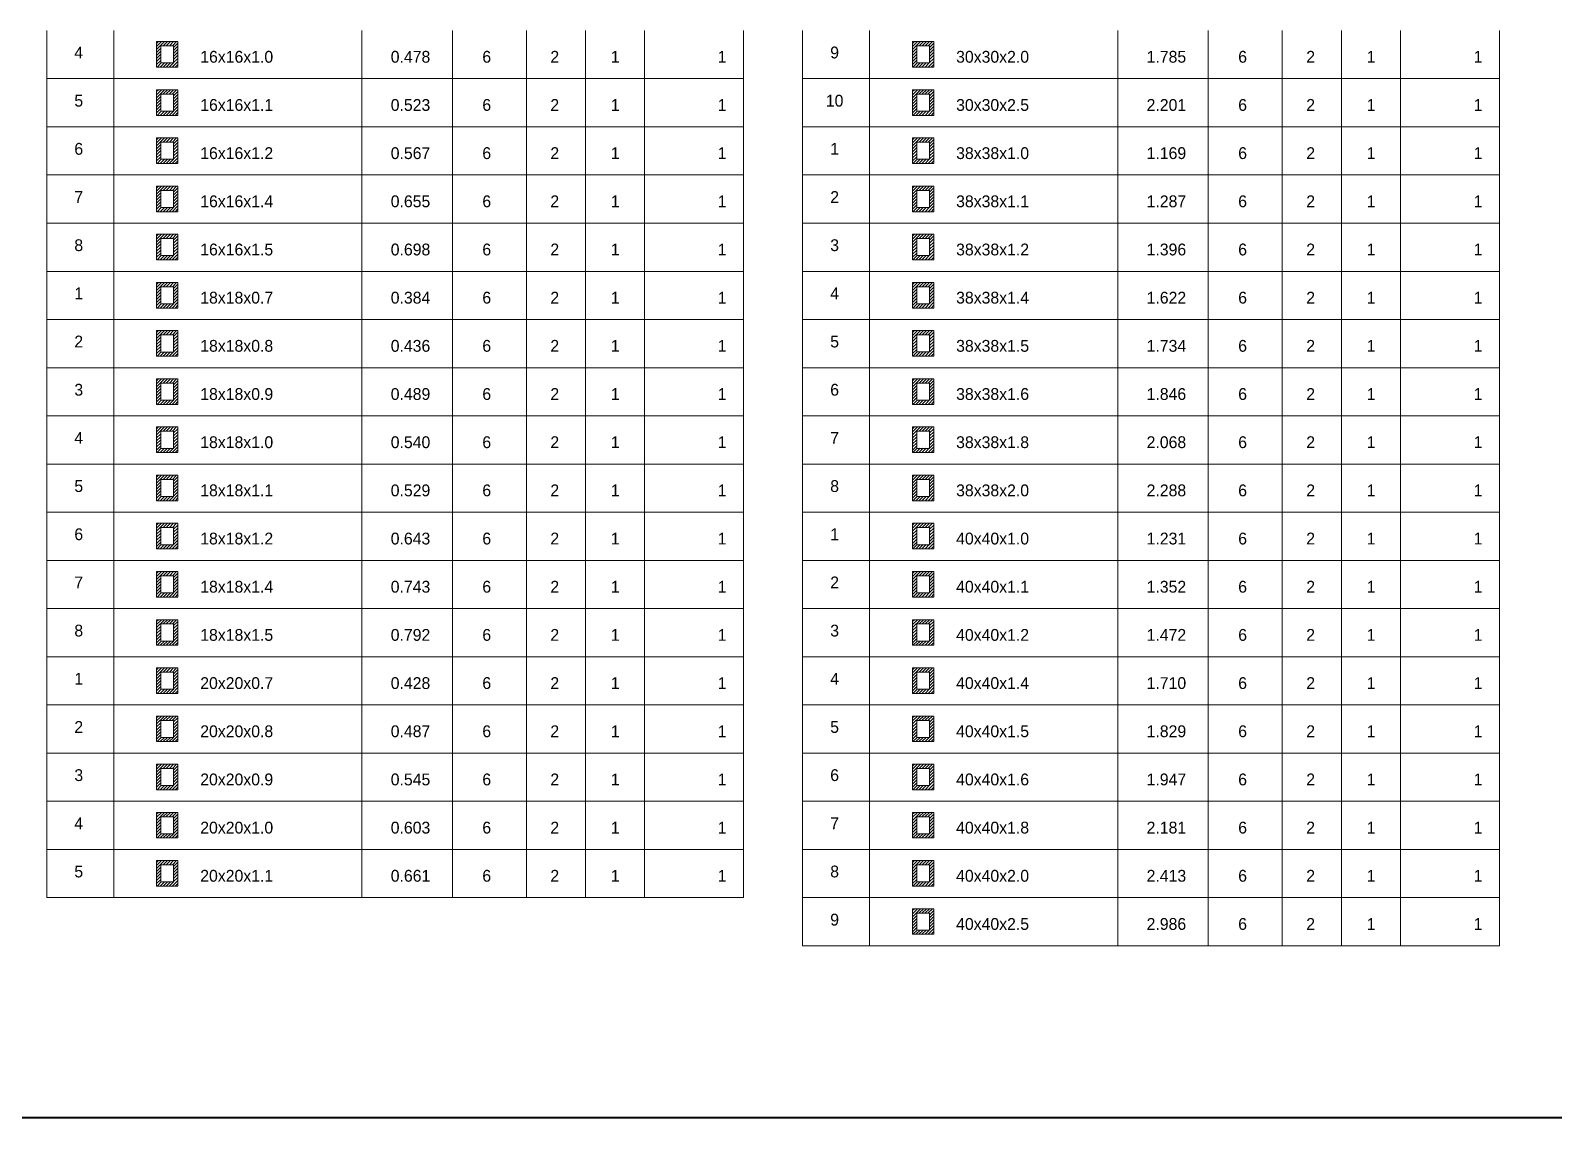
# Model space of a CAD drawing. Header units: millimetres. Extents: x 925681 to 1410834, y 71669 to 296428.
# Drawn here: x 1032289 to 1070943, y 175245 to 202847 of the extents above; entities that cross this region are included whole.
import ezdxf
from ezdxf.enums import TextEntityAlignment as Align

# ---------------------------------------------------------------- set-up
doc = ezdxf.new("R2010")
doc.units = ezdxf.units.MM
doc.header["$LTSCALE"] = 100
for name, color, linetype, lineweight in [('Ap0001_Statistic', 161, 'Continuous', 15), ('Ap0203_T', 243, 'Continuous', 35), ('Ap0310_PSS', 130, 'Continuous', 18), ('Ap0311_H', 8, 'Continuous', 15)]:
    doc.layers.add(name, color=color, linetype=linetype, lineweight=lineweight)
doc.styles.add('Ap_text ghi chu', font='1.shx', dxfattribs={"width": 0.8, "height": 250})

# ---------------------------------------------------------------- blocks, each defined once
blk = doc.blocks.new('khung thong ke')
at = {"layer": 'Ap0310_PSS'}
for p, q in [((0, -1222), (0, 0)), ((1700, -1222), (1700, 0)), ((8000, -1222), (8000, 0)), ((10296, -1222), (10296, 0)), ((12175, -1222), (12175, 0)), ((13675, -1222), (13675, 0)), ((15175, -1222), (15175, 0)), ((17684, 0), (17684, -1222))]:
    blk.add_line(p, q, dxfattribs=at)
at = {"layer": 'Ap0311_H'}
blk.add_line((0, -1222), (17684, -1222), dxfattribs=at)

msp = doc.modelspace()

# ---------------------------------------------------------------- hatches: boundary and pattern name
at = {"layer": 'Ap0001_Statistic'}
h = msp.add_hatch(dxfattribs=at)
h.set_pattern_fill('ANSI31', color=8, scale=433.070866, style=0)
h.set_pattern_definition([(45, (1028214.497, 174495.373), (-38.27842, 38.27842), [])])
h.paths.add_polyline_path([(1035489.8, 201916.8), (1036031.1, 201916.8), (1036031.1, 202566.4), (1035489.8, 202566.4)])
h.paths.add_polyline_path([(1035922.9, 202458.1), (1035922.9, 202025.1), (1035598, 202025.1), (1035598, 202458.1)], flags=16)
h = msp.add_hatch(dxfattribs=at)
h.set_pattern_fill('ANSI31', color=8, scale=433.070866, style=0)
h.set_pattern_definition([(45, (1047398.495, 174495.373), (-38.27842, 38.27842), [])])
h.paths.add_polyline_path([(1054673.8, 201916.8), (1055215.1, 201916.8), (1055215.1, 202566.4), (1054673.8, 202566.4)])
h.paths.add_polyline_path([(1055106.8, 202458.1), (1055106.8, 202025.1), (1054782, 202025.1), (1054782, 202458.1)], flags=16)
h = msp.add_hatch(dxfattribs=at)
h.set_pattern_fill('ANSI31', color=8, scale=433.070866, style=0)
h.set_pattern_definition([(45, (1028214.497, 173273.206), (-38.27842, 38.27842), [])])
h.paths.add_polyline_path([(1035489.8, 200694.6), (1036031.1, 200694.6), (1036031.1, 201344.2), (1035489.8, 201344.2)])
h.paths.add_polyline_path([(1035922.9, 201236), (1035922.9, 200802.9), (1035598, 200802.9), (1035598, 201236)], flags=16)
h = msp.add_hatch(dxfattribs=at)
h.set_pattern_fill('ANSI31', color=8, scale=433.070866, style=0)
h.set_pattern_definition([(45, (1047398.495, 173273.206), (-38.27842, 38.27842), [])])
h.paths.add_polyline_path([(1054673.8, 200694.6), (1055215.1, 200694.6), (1055215.1, 201344.2), (1054673.8, 201344.2)])
h.paths.add_polyline_path([(1055106.8, 201236), (1055106.8, 200802.9), (1054782, 200802.9), (1054782, 201236)], flags=16)
h = msp.add_hatch(dxfattribs=at)
h.set_pattern_fill('ANSI31', color=8, scale=433.070866, style=0)
h.set_pattern_definition([(45, (1028214.497, 172051.04), (-38.27842, 38.27842), [])])
h.paths.add_polyline_path([(1035489.8, 199472.5), (1036031.1, 199472.5), (1036031.1, 200122.1), (1035489.8, 200122.1)])
h.paths.add_polyline_path([(1035922.9, 200013.8), (1035922.9, 199580.7), (1035598, 199580.7), (1035598, 200013.8)], flags=16)
h = msp.add_hatch(dxfattribs=at)
h.set_pattern_fill('ANSI31', color=8, scale=433.070866, style=0)
h.set_pattern_definition([(45, (1047398.495, 172051.04), (-38.27842, 38.27842), [])])
h.paths.add_polyline_path([(1054673.8, 199472.5), (1055215.1, 199472.5), (1055215.1, 200122.1), (1054673.8, 200122.1)])
h.paths.add_polyline_path([(1055106.8, 200013.8), (1055106.8, 199580.7), (1054782, 199580.7), (1054782, 200013.8)], flags=16)
h = msp.add_hatch(dxfattribs=at)
h.set_pattern_fill('ANSI31', color=8, scale=433.070866, style=0)
h.set_pattern_definition([(45, (1028214.497, 170828.87), (-38.27842, 38.27842), [])])
h.paths.add_polyline_path([(1035489.8, 198250.3), (1036031.1, 198250.3), (1036031.1, 198899.9), (1035489.8, 198899.9)])
h.paths.add_polyline_path([(1035922.9, 198791.6), (1035922.9, 198358.6), (1035598, 198358.6), (1035598, 198791.6)], flags=16)
h = msp.add_hatch(dxfattribs=at)
h.set_pattern_fill('ANSI31', color=8, scale=433.070866, style=0)
h.set_pattern_definition([(45, (1047398.495, 170828.87), (-38.27842, 38.27842), [])])
h.paths.add_polyline_path([(1054673.8, 198250.3), (1055215.1, 198250.3), (1055215.1, 198899.9), (1054673.8, 198899.9)])
h.paths.add_polyline_path([(1055106.8, 198791.6), (1055106.8, 198358.6), (1054782, 198358.6), (1054782, 198791.6)], flags=16)
h = msp.add_hatch(dxfattribs=at)
h.set_pattern_fill('ANSI31', color=8, scale=433.070866, style=0)
h.set_pattern_definition([(45, (1028214.497, 169606.704), (-38.27842, 38.27842), [])])
h.paths.add_polyline_path([(1035489.8, 197028.1), (1036031.1, 197028.1), (1036031.1, 197677.7), (1035489.8, 197677.7)])
h.paths.add_polyline_path([(1035922.9, 197569.5), (1035922.9, 197136.4), (1035598, 197136.4), (1035598, 197569.5)], flags=16)
h = msp.add_hatch(dxfattribs=at)
h.set_pattern_fill('ANSI31', color=8, scale=433.070866, style=0)
h.set_pattern_definition([(45, (1047398.495, 169606.704), (-38.27842, 38.27842), [])])
h.paths.add_polyline_path([(1054673.8, 197028.1), (1055215.1, 197028.1), (1055215.1, 197677.7), (1054673.8, 197677.7)])
h.paths.add_polyline_path([(1055106.8, 197569.5), (1055106.8, 197136.4), (1054782, 197136.4), (1054782, 197569.5)], flags=16)
h = msp.add_hatch(dxfattribs=at)
h.set_pattern_fill('ANSI31', color=8, scale=433.070866, style=0)
h.set_pattern_definition([(45, (1028214.497, 168384.537), (-38.27842, 38.27842), [])])
h.paths.add_polyline_path([(1035489.8, 195806), (1036031.1, 195806), (1036031.1, 196455.6), (1035489.8, 196455.6)])
h.paths.add_polyline_path([(1035922.9, 196347.3), (1035922.9, 195914.2), (1035598, 195914.2), (1035598, 196347.3)], flags=16)
h = msp.add_hatch(dxfattribs=at)
h.set_pattern_fill('ANSI31', color=8, scale=433.070866, style=0)
h.set_pattern_definition([(45, (1047398.495, 168384.537), (-38.27842, 38.27842), [])])
h.paths.add_polyline_path([(1054673.8, 195806), (1055215.1, 195806), (1055215.1, 196455.6), (1054673.8, 196455.6)])
h.paths.add_polyline_path([(1055106.8, 196347.3), (1055106.8, 195914.2), (1054782, 195914.2), (1054782, 196347.3)], flags=16)
h = msp.add_hatch(dxfattribs=at)
h.set_pattern_fill('ANSI31', color=8, scale=433.070866, style=0)
h.set_pattern_definition([(45, (1028214.497, 167162.37), (-38.27842, 38.27842), [])])
h.paths.add_polyline_path([(1035489.8, 194583.8), (1036031.1, 194583.8), (1036031.1, 195233.4), (1035489.8, 195233.4)])
h.paths.add_polyline_path([(1035922.9, 195125.1), (1035922.9, 194692.1), (1035598, 194692.1), (1035598, 195125.1)], flags=16)
h = msp.add_hatch(dxfattribs=at)
h.set_pattern_fill('ANSI31', color=8, scale=433.070866, style=0)
h.set_pattern_definition([(45, (1047398.495, 167162.37), (-38.27842, 38.27842), [])])
h.paths.add_polyline_path([(1054673.8, 194583.8), (1055215.1, 194583.8), (1055215.1, 195233.4), (1054673.8, 195233.4)])
h.paths.add_polyline_path([(1055106.8, 195125.1), (1055106.8, 194692.1), (1054782, 194692.1), (1054782, 195125.1)], flags=16)
h = msp.add_hatch(dxfattribs=at)
h.set_pattern_fill('ANSI31', color=8, scale=433.070866, style=0)
h.set_pattern_definition([(45, (1028214.497, 165940.203), (-38.27842, 38.27842), [])])
h.paths.add_polyline_path([(1035489.8, 193361.6), (1036031.1, 193361.6), (1036031.1, 194011.2), (1035489.8, 194011.2)])
h.paths.add_polyline_path([(1035922.9, 193903), (1035922.9, 193469.9), (1035598, 193469.9), (1035598, 193903)], flags=16)
h = msp.add_hatch(dxfattribs=at)
h.set_pattern_fill('ANSI31', color=8, scale=433.070866, style=0)
h.set_pattern_definition([(45, (1047398.495, 165940.203), (-38.27842, 38.27842), [])])
h.paths.add_polyline_path([(1054673.8, 193361.6), (1055215.1, 193361.6), (1055215.1, 194011.2), (1054673.8, 194011.2)])
h.paths.add_polyline_path([(1055106.8, 193903), (1055106.8, 193469.9), (1054782, 193469.9), (1054782, 193903)], flags=16)
h = msp.add_hatch(dxfattribs=at)
h.set_pattern_fill('ANSI31', color=8, scale=433.070866, style=0)
h.set_pattern_definition([(45, (1028214.497, 164718.036), (-38.27842, 38.27842), [])])
h.paths.add_polyline_path([(1035489.8, 192139.5), (1036031.1, 192139.5), (1036031.1, 192789.1), (1035489.8, 192789.1)])
h.paths.add_polyline_path([(1035922.9, 192680.8), (1035922.9, 192247.7), (1035598, 192247.7), (1035598, 192680.8)], flags=16)
h = msp.add_hatch(dxfattribs=at)
h.set_pattern_fill('ANSI31', color=8, scale=433.070866, style=0)
h.set_pattern_definition([(45, (1047398.495, 164718.036), (-38.27842, 38.27842), [])])
h.paths.add_polyline_path([(1054673.8, 192139.5), (1055215.1, 192139.5), (1055215.1, 192789.1), (1054673.8, 192789.1)])
h.paths.add_polyline_path([(1055106.8, 192680.8), (1055106.8, 192247.7), (1054782, 192247.7), (1054782, 192680.8)], flags=16)
h = msp.add_hatch(dxfattribs=at)
h.set_pattern_fill('ANSI31', color=8, scale=433.070866, style=0)
h.set_pattern_definition([(45, (1028214.497, 163495.87), (-38.27842, 38.27842), [])])
h.paths.add_polyline_path([(1035489.8, 190917.3), (1036031.1, 190917.3), (1036031.1, 191566.9), (1035489.8, 191566.9)])
h.paths.add_polyline_path([(1035922.9, 191458.6), (1035922.9, 191025.6), (1035598, 191025.6), (1035598, 191458.6)], flags=16)
h = msp.add_hatch(dxfattribs=at)
h.set_pattern_fill('ANSI31', color=8, scale=433.070866, style=0)
h.set_pattern_definition([(45, (1047398.495, 163495.87), (-38.27842, 38.27842), [])])
h.paths.add_polyline_path([(1054673.8, 190917.3), (1055215.1, 190917.3), (1055215.1, 191566.9), (1054673.8, 191566.9)])
h.paths.add_polyline_path([(1055106.8, 191458.6), (1055106.8, 191025.6), (1054782, 191025.6), (1054782, 191458.6)], flags=16)
h = msp.add_hatch(dxfattribs=at)
h.set_pattern_fill('ANSI31', color=8, scale=433.070866, style=0)
h.set_pattern_definition([(45, (1028214.497, 162273.7), (-38.27842, 38.27842), [])])
h.paths.add_polyline_path([(1035489.8, 189695.1), (1036031.1, 189695.1), (1036031.1, 190344.7), (1035489.8, 190344.7)])
h.paths.add_polyline_path([(1035922.9, 190236.5), (1035922.9, 189803.4), (1035598, 189803.4), (1035598, 190236.5)], flags=16)
h = msp.add_hatch(dxfattribs=at)
h.set_pattern_fill('ANSI31', color=8, scale=433.070866, style=0)
h.set_pattern_definition([(45, (1047398.495, 162273.7), (-38.27842, 38.27842), [])])
h.paths.add_polyline_path([(1054673.8, 189695.1), (1055215.1, 189695.1), (1055215.1, 190344.7), (1054673.8, 190344.7)])
h.paths.add_polyline_path([(1055106.8, 190236.5), (1055106.8, 189803.4), (1054782, 189803.4), (1054782, 190236.5)], flags=16)
h = msp.add_hatch(dxfattribs=at)
h.set_pattern_fill('ANSI31', color=8, scale=433.070866, style=0)
h.set_pattern_definition([(45, (1028214.497, 161051.534), (-38.27842, 38.27842), [])])
h.paths.add_polyline_path([(1035489.8, 188473), (1036031.1, 188473), (1036031.1, 189122.6), (1035489.8, 189122.6)])
h.paths.add_polyline_path([(1035922.9, 189014.3), (1035922.9, 188581.2), (1035598, 188581.2), (1035598, 189014.3)], flags=16)
h = msp.add_hatch(dxfattribs=at)
h.set_pattern_fill('ANSI31', color=8, scale=433.070866, style=0)
h.set_pattern_definition([(45, (1047398.495, 161051.534), (-38.27842, 38.27842), [])])
h.paths.add_polyline_path([(1054673.8, 188473), (1055215.1, 188473), (1055215.1, 189122.6), (1054673.8, 189122.6)])
h.paths.add_polyline_path([(1055106.8, 189014.3), (1055106.8, 188581.2), (1054782, 188581.2), (1054782, 189014.3)], flags=16)
h = msp.add_hatch(dxfattribs=at)
h.set_pattern_fill('ANSI31', color=8, scale=433.070866, style=0)
h.set_pattern_definition([(45, (1028214.497, 159829.367), (-38.27842, 38.27842), [])])
h.paths.add_polyline_path([(1035489.8, 187250.8), (1036031.1, 187250.8), (1036031.1, 187900.4), (1035489.8, 187900.4)])
h.paths.add_polyline_path([(1035922.9, 187792.1), (1035922.9, 187359.1), (1035598, 187359.1), (1035598, 187792.1)], flags=16)
h = msp.add_hatch(dxfattribs=at)
h.set_pattern_fill('ANSI31', color=8, scale=433.070866, style=0)
h.set_pattern_definition([(45, (1047398.495, 159829.367), (-38.27842, 38.27842), [])])
h.paths.add_polyline_path([(1054673.8, 187250.8), (1055215.1, 187250.8), (1055215.1, 187900.4), (1054673.8, 187900.4)])
h.paths.add_polyline_path([(1055106.8, 187792.1), (1055106.8, 187359.1), (1054782, 187359.1), (1054782, 187792.1)], flags=16)
h = msp.add_hatch(dxfattribs=at)
h.set_pattern_fill('ANSI31', color=8, scale=433.070866, style=0)
h.set_pattern_definition([(45, (1028214.497, 158607.2), (-38.27842, 38.27842), [])])
h.paths.add_polyline_path([(1035489.8, 186028.6), (1036031.1, 186028.6), (1036031.1, 186678.2), (1035489.8, 186678.2)])
h.paths.add_polyline_path([(1035922.9, 186570), (1035922.9, 186136.9), (1035598, 186136.9), (1035598, 186570)], flags=16)
h = msp.add_hatch(dxfattribs=at)
h.set_pattern_fill('ANSI31', color=8, scale=433.070866, style=0)
h.set_pattern_definition([(45, (1047398.495, 158607.2), (-38.27842, 38.27842), [])])
h.paths.add_polyline_path([(1054673.8, 186028.6), (1055215.1, 186028.6), (1055215.1, 186678.2), (1054673.8, 186678.2)])
h.paths.add_polyline_path([(1055106.8, 186570), (1055106.8, 186136.9), (1054782, 186136.9), (1054782, 186570)], flags=16)
h = msp.add_hatch(dxfattribs=at)
h.set_pattern_fill('ANSI31', color=8, scale=433.070866, style=0)
h.set_pattern_definition([(45, (1028214.497, 157385.03), (-38.27842, 38.27842), [])])
h.paths.add_polyline_path([(1035489.8, 184806.5), (1036031.1, 184806.5), (1036031.1, 185456.1), (1035489.8, 185456.1)])
h.paths.add_polyline_path([(1035922.9, 185347.8), (1035922.9, 184914.7), (1035598, 184914.7), (1035598, 185347.8)], flags=16)
h = msp.add_hatch(dxfattribs=at)
h.set_pattern_fill('ANSI31', color=8, scale=433.070866, style=0)
h.set_pattern_definition([(45, (1047398.495, 157385.03), (-38.27842, 38.27842), [])])
h.paths.add_polyline_path([(1054673.8, 184806.5), (1055215.1, 184806.5), (1055215.1, 185456.1), (1054673.8, 185456.1)])
h.paths.add_polyline_path([(1055106.8, 185347.8), (1055106.8, 184914.7), (1054782, 184914.7), (1054782, 185347.8)], flags=16)
h = msp.add_hatch(dxfattribs=at)
h.set_pattern_fill('ANSI31', color=8, scale=433.070866, style=0)
h.set_pattern_definition([(45, (1028214.497, 156162.865), (-38.27842, 38.27842), [])])
h.paths.add_polyline_path([(1035489.8, 183584.3), (1036031.1, 183584.3), (1036031.1, 184233.9), (1035489.8, 184233.9)])
h.paths.add_polyline_path([(1035922.9, 184125.6), (1035922.9, 183692.6), (1035598, 183692.6), (1035598, 184125.6)], flags=16)
h = msp.add_hatch(dxfattribs=at)
h.set_pattern_fill('ANSI31', color=8, scale=433.070866, style=0)
h.set_pattern_definition([(45, (1047398.495, 156162.865), (-38.27842, 38.27842), [])])
h.paths.add_polyline_path([(1054673.8, 183584.3), (1055215.1, 183584.3), (1055215.1, 184233.9), (1054673.8, 184233.9)])
h.paths.add_polyline_path([(1055106.8, 184125.6), (1055106.8, 183692.6), (1054782, 183692.6), (1054782, 184125.6)], flags=16)
h = msp.add_hatch(dxfattribs=at)
h.set_pattern_fill('ANSI31', color=8, scale=433.070866, style=0)
h.set_pattern_definition([(45, (1028214.497, 154940.7), (-38.27842, 38.27842), [])])
h.paths.add_polyline_path([(1035489.8, 182362.1), (1036031.1, 182362.1), (1036031.1, 183011.7), (1035489.8, 183011.7)])
h.paths.add_polyline_path([(1035922.9, 182903.5), (1035922.9, 182470.4), (1035598, 182470.4), (1035598, 182903.5)], flags=16)
h = msp.add_hatch(dxfattribs=at)
h.set_pattern_fill('ANSI31', color=8, scale=433.070866, style=0)
h.set_pattern_definition([(45, (1047398.495, 154940.7), (-38.27842, 38.27842), [])])
h.paths.add_polyline_path([(1054673.8, 182362.1), (1055215.1, 182362.1), (1055215.1, 183011.7), (1054673.8, 183011.7)])
h.paths.add_polyline_path([(1055106.8, 182903.5), (1055106.8, 182470.4), (1054782, 182470.4), (1054782, 182903.5)], flags=16)
h = msp.add_hatch(dxfattribs=at)
h.set_pattern_fill('ANSI31', color=8, scale=433.070866, style=0)
h.set_pattern_definition([(45, (1028214.497, 153718.53), (-38.27842, 38.27842), [])])
h.paths.add_polyline_path([(1035489.8, 181140), (1036031.1, 181140), (1036031.1, 181789.6), (1035489.8, 181789.6)])
h.paths.add_polyline_path([(1035922.9, 181681.3), (1035922.9, 181248.2), (1035598, 181248.2), (1035598, 181681.3)], flags=16)
h = msp.add_hatch(dxfattribs=at)
h.set_pattern_fill('ANSI31', color=8, scale=433.070866, style=0)
h.set_pattern_definition([(45, (1047398.495, 153718.53), (-38.27842, 38.27842), [])])
h.paths.add_polyline_path([(1054673.8, 181140), (1055215.1, 181140), (1055215.1, 181789.6), (1054673.8, 181789.6)])
h.paths.add_polyline_path([(1055106.8, 181681.3), (1055106.8, 181248.2), (1054782, 181248.2), (1054782, 181681.3)], flags=16)
h = msp.add_hatch(dxfattribs=at)
h.set_pattern_fill('ANSI31', color=8, scale=433.070866, style=0)
h.set_pattern_definition([(45, (1047398.495, 152496.364), (-38.27842, 38.27842), [])])
h.paths.add_polyline_path([(1054673.8, 179917.8), (1055215.1, 179917.8), (1055215.1, 180567.4), (1054673.8, 180567.4)])
h.paths.add_polyline_path([(1055106.8, 180459.1), (1055106.8, 180026.1), (1054782, 180026.1), (1054782, 180459.1)], flags=16)

# ---------------------------------------------------------------- linework, layer by layer
for p, q in [((1032701.3, 196736.5), (1050385.3, 196736.5)), ((1032701.3, 186959.2), (1050385.3, 186959.2))]:
    msp.add_line(p, q, dxfattribs=at)
at = {"layer": 'Ap0001_Statistic', "color": 3}
for points in [[(1035489.8, 201916.8), (1036031.1, 201916.8), (1036031.1, 202566.4), (1035489.8, 202566.4)], [(1054673.8, 201916.8), (1055215.1, 201916.8), (1055215.1, 202566.4), (1054673.8, 202566.4)], [(1035922.9, 202456.9), (1035922.9, 202023.8), (1035598, 202023.8), (1035598, 202456.9)], [(1055106.8, 202456.9), (1055106.8, 202023.8), (1054782, 202023.8), (1054782, 202456.9)], [(1035489.8, 200694.6), (1036031.1, 200694.6), (1036031.1, 201344.2), (1035489.8, 201344.2)], [(1035922.9, 201234.7), (1035922.9, 200801.7), (1035598, 200801.7), (1035598, 201234.7)], [(1054673.8, 200694.6), (1055215.1, 200694.6), (1055215.1, 201344.2), (1054673.8, 201344.2)], [(1055106.8, 201234.7), (1055106.8, 200801.7), (1054782, 200801.7), (1054782, 201234.7)], [(1035489.8, 199472.5), (1036031.1, 199472.5), (1036031.1, 200122.1), (1035489.8, 200122.1)], [(1035922.9, 200012.6), (1035922.9, 199579.5), (1035598, 199579.5), (1035598, 200012.6)], [(1054673.8, 199472.5), (1055215.1, 199472.5), (1055215.1, 200122.1), (1054673.8, 200122.1)], [(1055106.8, 200012.6), (1055106.8, 199579.5), (1054782, 199579.5), (1054782, 200012.6)], [(1035489.8, 198250.3), (1036031.1, 198250.3), (1036031.1, 198899.9), (1035489.8, 198899.9)], [(1035922.9, 198790.4), (1035922.9, 198357.3), (1035598, 198357.3), (1035598, 198790.4)], [(1054673.8, 198250.3), (1055215.1, 198250.3), (1055215.1, 198899.9), (1054673.8, 198899.9)], [(1055106.8, 198790.4), (1055106.8, 198357.3), (1054782, 198357.3), (1054782, 198790.4)], [(1035489.8, 197028.1), (1036031.1, 197028.1), (1036031.1, 197677.7), (1035489.8, 197677.7)], [(1035922.9, 197568.2), (1035922.9, 197135.1), (1035598, 197135.1), (1035598, 197568.2)], [(1054673.8, 197028.1), (1055215.1, 197028.1), (1055215.1, 197677.7), (1054673.8, 197677.7)], [(1055106.8, 197568.2), (1055106.8, 197135.1), (1054782, 197135.1), (1054782, 197568.2)], [(1035489.8, 195806), (1036031.1, 195806), (1036031.1, 196455.6), (1035489.8, 196455.6)], [(1054673.8, 195806), (1055215.1, 195806), (1055215.1, 196455.6), (1054673.8, 196455.6)], [(1035922.9, 196345.3), (1035922.9, 195912.2), (1035598, 195912.2), (1035598, 196345.3)], [(1055106.8, 196346.1), (1055106.8, 195913), (1054782, 195913), (1054782, 196346.1)], [(1035489.8, 194583.8), (1036031.1, 194583.8), (1036031.1, 195233.4), (1035489.8, 195233.4)], [(1054673.8, 194583.8), (1055215.1, 194583.8), (1055215.1, 195233.4), (1054673.8, 195233.4)], [(1035922.9, 195123.1), (1035922.9, 194690.1), (1035598, 194690.1), (1035598, 195123.1)], [(1055106.8, 195123.9), (1055106.8, 194690.8), (1054782, 194690.8), (1054782, 195123.9)], [(1035489.8, 193361.6), (1036031.1, 193361.6), (1036031.1, 194011.2), (1035489.8, 194011.2)], [(1035922.9, 193901.7), (1035922.9, 193468.6), (1035598, 193468.6), (1035598, 193901.7)], [(1054673.8, 193361.6), (1055215.1, 193361.6), (1055215.1, 194011.2), (1054673.8, 194011.2)], [(1055106.8, 193901.7), (1055106.8, 193468.6), (1054782, 193468.6), (1054782, 193901.7)], [(1035489.8, 192139.5), (1036031.1, 192139.5), (1036031.1, 192789.1), (1035489.8, 192789.1)], [(1035922.9, 192679.6), (1035922.9, 192246.5), (1035598, 192246.5), (1035598, 192679.6)], [(1054673.8, 192139.5), (1055215.1, 192139.5), (1055215.1, 192789.1), (1054673.8, 192789.1)], [(1055106.8, 192679.6), (1055106.8, 192246.5), (1054782, 192246.5), (1054782, 192679.6)], [(1035489.8, 190917.3), (1036031.1, 190917.3), (1036031.1, 191566.9), (1035489.8, 191566.9)], [(1035922.9, 191457.4), (1035922.9, 191024.3), (1035598, 191024.3), (1035598, 191457.4)], [(1054673.8, 190917.3), (1055215.1, 190917.3), (1055215.1, 191566.9), (1054673.8, 191566.9)], [(1055106.8, 191457.4), (1055106.8, 191024.3), (1054782, 191024.3), (1054782, 191457.4)], [(1035489.8, 189695.1), (1036031.1, 189695.1), (1036031.1, 190344.7), (1035489.8, 190344.7)], [(1035922.9, 190235.2), (1035922.9, 189802.1), (1035598, 189802.1), (1035598, 190235.2)], [(1054673.8, 189695.1), (1055215.1, 189695.1), (1055215.1, 190344.7), (1054673.8, 190344.7)], [(1055106.8, 190235.2), (1055106.8, 189802.1), (1054782, 189802.1), (1054782, 190235.2)], [(1035489.8, 188473), (1036031.1, 188473), (1036031.1, 189122.6), (1035489.8, 189122.6)], [(1054673.8, 188473), (1055215.1, 188473), (1055215.1, 189122.6), (1054673.8, 189122.6)], [(1035922.9, 189013), (1035922.9, 188580), (1035598, 188580), (1035598, 189013)], [(1055106.8, 189013), (1055106.8, 188580), (1054782, 188580), (1054782, 189013)], [(1035489.8, 187250.8), (1036031.1, 187250.8), (1036031.1, 187900.4), (1035489.8, 187900.4)], [(1054673.8, 187250.8), (1055215.1, 187250.8), (1055215.1, 187900.4), (1054673.8, 187900.4)], [(1035922.9, 187790.9), (1035922.9, 187357.8), (1035598, 187357.8), (1035598, 187790.9)], [(1055106.8, 187790.9), (1055106.8, 187357.8), (1054782, 187357.8), (1054782, 187790.9)], [(1035489.8, 186028.6), (1036031.1, 186028.6), (1036031.1, 186678.2), (1035489.8, 186678.2)], [(1035922.9, 186568), (1035922.9, 186134.9), (1035598, 186134.9), (1035598, 186568)], [(1054673.8, 186028.6), (1055215.1, 186028.6), (1055215.1, 186678.2), (1054673.8, 186678.2)], [(1055106.8, 186568.7), (1055106.8, 186135.6), (1054782, 186135.6), (1054782, 186568.7)], [(1035489.8, 184806.5), (1036031.1, 184806.5), (1036031.1, 185456.1), (1035489.8, 185456.1)], [(1035922.9, 185345.8), (1035922.9, 184912.7), (1035598, 184912.7), (1035598, 185345.8)], [(1054673.8, 184806.5), (1055215.1, 184806.5), (1055215.1, 185456.1), (1054673.8, 185456.1)], [(1055106.8, 185346.5), (1055106.8, 184913.5), (1054782, 184913.5), (1054782, 185346.5)], [(1035489.8, 183584.3), (1036031.1, 183584.3), (1036031.1, 184233.9), (1035489.8, 184233.9)], [(1035922.9, 184124.4), (1035922.9, 183691.3), (1035598, 183691.3), (1035598, 184124.4)], [(1054673.8, 183584.3), (1055215.1, 183584.3), (1055215.1, 184233.9), (1054673.8, 184233.9)], [(1055106.8, 184124.4), (1055106.8, 183691.3), (1054782, 183691.3), (1054782, 184124.4)], [(1035489.8, 182362.1), (1036031.1, 182362.1), (1036031.1, 183011.7), (1035489.8, 183011.7)], [(1035922.9, 182902.2), (1035922.9, 182469.1), (1035598, 182469.1), (1035598, 182902.2)], [(1054673.8, 182362.1), (1055215.1, 182362.1), (1055215.1, 183011.7), (1054673.8, 183011.7)], [(1055106.8, 182902.2), (1055106.8, 182469.1), (1054782, 182469.1), (1054782, 182902.2)], [(1035489.8, 181140), (1036031.1, 181140), (1036031.1, 181789.6), (1035489.8, 181789.6)], [(1035922.9, 181680), (1035922.9, 181247), (1035598, 181247), (1035598, 181680)], [(1054673.8, 181140), (1055215.1, 181140), (1055215.1, 181789.6), (1054673.8, 181789.6)], [(1055106.8, 181680), (1055106.8, 181247), (1054782, 181247), (1054782, 181680)], [(1054673.8, 179917.8), (1055215.1, 179917.8), (1055215.1, 180567.4), (1054673.8, 180567.4)], [(1055106.8, 180457.9), (1055106.8, 180024.8), (1054782, 180024.8), (1054782, 180457.9)]]:
    msp.add_lwpolyline(points, close=True, dxfattribs=at)
at = {"layer": 'Defpoints', "const_width": 50}
msp.add_lwpolyline([(925706.5, 228472.4), (1287972.4, 228472.4), (1287972.4, 175270.1), (925706.5, 175270.1)], close=True, dxfattribs=at)

# ---------------------------------------------------------------- block references
at = {"layer": 'Ap0001_Statistic'}
for p in [(1032701.3, 202847.4), (1051885.3, 202847.4), (1032701.3, 201625.2), (1051885.3, 201625.2), (1032701.3, 200403), (1051885.3, 200403), (1032701.3, 199180.9), (1051885.3, 199180.9), (1032701.3, 197958.7), (1051885.3, 197958.7), (1032701.3, 196736.5), (1051885.3, 196736.5), (1032701.3, 195514.3), (1051885.3, 195514.3), (1032701.3, 194292.2), (1051885.3, 194292.2), (1032701.3, 193070), (1051885.3, 193070), (1032701.3, 191847.8), (1051885.3, 191847.8), (1032701.3, 190625.7), (1051885.3, 190625.7), (1032701.3, 189403.5), (1051885.3, 189403.5), (1032701.3, 188181.3), (1051885.3, 188181.3), (1032701.3, 186959.2), (1051885.3, 186959.2), (1032701.3, 185737), (1051885.3, 185737), (1032701.3, 184514.8), (1051885.3, 184514.8), (1032701.3, 183292.7), (1051885.3, 183292.7), (1032701.3, 182070.5), (1051885.3, 182070.5), (1051885.3, 180848.3)]:
    msp.add_blockref('khung thong ke', p, dxfattribs=at)

# ---------------------------------------------------------------- texts
at = {"layer": 'Ap0203_T', "style": 'Ap_text ghi chu'}
for s, p in [('4', (1033513.7, 202138.9)), ('6', (1043868.4, 202029.7)), ('2', (1045595, 202029.7)), ('1', (1047129.7, 202029.7)), ('9', (1052697.7, 202138.9)), ('6', (1063052.4, 202029.7)), ('2', (1064779, 202029.7)), ('1', (1066313.7, 202029.7)), ('5', (1033513.7, 200916.7)), ('6', (1043868.4, 200807.5)), ('2', (1045595, 200807.5)), ('1', (1047129.7, 200807.5)), ('10', (1052697.7, 200916.7)), ('6', (1063052.4, 200807.5)), ('2', (1064779, 200807.5)), ('1', (1066313.7, 200807.5)), ('6', (1033513.7, 199694.6)), ('6', (1043868.4, 199585.4)), ('2', (1045595, 199585.4)), ('1', (1047129.7, 199585.4)), ('1', (1052697.7, 199694.6)), ('6', (1063052.4, 199585.4)), ('2', (1064779, 199585.4)), ('1', (1066313.7, 199585.4)), ('7', (1033513.7, 198472.4)), ('2', (1052697.7, 198472.4)), ('6', (1043868.4, 198363.2)), ('2', (1045595, 198363.2)), ('1', (1047129.7, 198363.2)), ('6', (1063052.4, 198363.2)), ('2', (1064779, 198363.2)), ('1', (1066313.7, 198363.2)), ('8', (1033513.7, 197250.2)), ('3', (1052697.7, 197250.2)), ('6', (1043868.4, 197141)), ('2', (1045595, 197141)), ('1', (1047129.7, 197141)), ('6', (1063052.4, 197141)), ('2', (1064779, 197141)), ('1', (1066313.7, 197141)), ('1', (1033513.7, 196028.1)), ('6', (1043868.4, 195918.9)), ('2', (1045595, 195918.9)), ('1', (1047129.7, 195918.9)), ('4', (1052697.7, 196028.1)), ('6', (1063052.4, 195918.9)), ('2', (1064779, 195918.9)), ('1', (1066313.7, 195918.9)), ('2', (1033513.7, 194805.9)), ('6', (1043868.4, 194696.7)), ('2', (1045595, 194696.7)), ('1', (1047129.7, 194696.7)), ('5', (1052697.7, 194805.9)), ('6', (1063052.4, 194696.7)), ('2', (1064779, 194696.7)), ('1', (1066313.7, 194696.7)), ('3', (1033513.7, 193583.7)), ('6', (1043868.4, 193474.5)), ('2', (1045595, 193474.5)), ('1', (1047129.7, 193474.5)), ('6', (1052697.7, 193583.7)), ('6', (1063052.4, 193474.5)), ('2', (1064779, 193474.5)), ('1', (1066313.7, 193474.5)), ('4', (1033513.7, 192361.6)), ('6', (1043868.4, 192252.4)), ('2', (1045595, 192252.4)), ('1', (1047129.7, 192252.4)), ('7', (1052697.7, 192361.6)), ('6', (1063052.4, 192252.4)), ('2', (1064779, 192252.4)), ('1', (1066313.7, 192252.4)), ('5', (1033513.7, 191139.4)), ('8', (1052697.7, 191139.4)), ('6', (1043868.4, 191030.2)), ('2', (1045595, 191030.2)), ('1', (1047129.7, 191030.2)), ('6', (1063052.4, 191030.2)), ('2', (1064779, 191030.2)), ('1', (1066313.7, 191030.2)), ('6', (1033513.7, 189917.2)), ('1', (1052697.7, 189917.2)), ('6', (1043868.4, 189808)), ('2', (1045595, 189808)), ('1', (1047129.7, 189808)), ('6', (1063052.4, 189808)), ('2', (1064779, 189808)), ('1', (1066313.7, 189808)), ('7', (1033513.7, 188695.1)), ('6', (1043868.4, 188585.9)), ('2', (1045595, 188585.9)), ('1', (1047129.7, 188585.9)), ('2', (1052697.7, 188695.1)), ('6', (1063052.4, 188585.9)), ('2', (1064779, 188585.9)), ('1', (1066313.7, 188585.9)), ('8', (1033513.7, 187472.9)), ('6', (1043868.4, 187363.7)), ('2', (1045595, 187363.7)), ('1', (1047129.7, 187363.7)), ('3', (1052697.7, 187472.9)), ('6', (1063052.4, 187363.7)), ('2', (1064779, 187363.7)), ('1', (1066313.7, 187363.7)), ('1', (1033513.7, 186250.7)), ('6', (1043868.4, 186141.5)), ('2', (1045595, 186141.5)), ('1', (1047129.7, 186141.5)), ('4', (1052697.7, 186250.7)), ('6', (1063052.4, 186141.5)), ('2', (1064779, 186141.5)), ('1', (1066313.7, 186141.5)), ('2', (1033513.7, 185028.6)), ('6', (1043868.4, 184919.4)), ('2', (1045595, 184919.4)), ('1', (1047129.7, 184919.4)), ('5', (1052697.7, 185028.6)), ('6', (1063052.4, 184919.4)), ('2', (1064779, 184919.4)), ('1', (1066313.7, 184919.4)), ('3', (1033513.7, 183806.4)), ('6', (1043868.4, 183697.2)), ('2', (1045595, 183697.2)), ('6', (1052697.7, 183806.4)), ('6', (1063052.4, 183697.2)), ('2', (1064779, 183697.2)), ('1', (1047129.7, 183697.2)), ('1', (1066313.7, 183697.2)), ('4', (1033513.7, 182584.2)), ('7', (1052697.7, 182584.2)), ('6', (1043868.4, 182475)), ('2', (1045595, 182475)), ('1', (1047129.7, 182475)), ('6', (1063052.4, 182475)), ('2', (1064779, 182475)), ('1', (1066313.7, 182475)), ('5', (1033513.7, 181362.1)), ('6', (1043868.4, 181252.9)), ('2', (1045595, 181252.9)), ('1', (1047129.7, 181252.9)), ('8', (1052697.7, 181362.1)), ('6', (1063052.4, 181252.9)), ('2', (1064779, 181252.9)), ('1', (1066313.7, 181252.9)), ('9', (1052697.7, 180139.9)), ('6', (1063052.4, 180030.7)), ('2', (1064779, 180030.7)), ('1', (1066313.7, 180030.7))]:
    msp.add_text(s, height=300, dxfattribs=at).set_placement(p, align=Align.CENTER)
at = {"layer": 'Ap0203_T', "color": 2, "style": 'Ap_text ghi chu'}
for s, p in [('16x16x1.0', (1036597.3, 202029.7)), ('30x30x2.0', (1055781.3, 202029.7)), ('16x16x1.1', (1036597.3, 200807.5)), ('30x30x2.5', (1055781.3, 200807.5)), ('16x16x1.2', (1036597.3, 199585.4)), ('38x38x1.0', (1055781.3, 199585.4)), ('16x16x1.4', (1036597.3, 198363.2)), ('38x38x1.1', (1055781.3, 198363.2)), ('16x16x1.5', (1036597.3, 197141)), ('38x38x1.2', (1055781.3, 197141)), ('18x18x0.7', (1036597.3, 195918.9)), ('38x38x1.4', (1055781.3, 195918.9)), ('18x18x0.8', (1036597.3, 194696.7)), ('38x38x1.5', (1055781.3, 194696.7)), ('18x18x0.9', (1036597.3, 193474.5)), ('38x38x1.6', (1055781.3, 193474.5)), ('18x18x1.0', (1036597.3, 192252.4)), ('38x38x1.8', (1055781.3, 192252.4)), ('18x18x1.1', (1036597.3, 191030.2)), ('38x38x2.0', (1055781.3, 191030.2)), ('18x18x1.2', (1036597.3, 189808)), ('40x40x1.0', (1055781.3, 189808)), ('18x18x1.4', (1036597.3, 188585.9)), ('40x40x1.1', (1055781.3, 188585.9)), ('18x18x1.5', (1036597.3, 187363.7)), ('40x40x1.2', (1055781.3, 187363.7)), ('20x20x0.7', (1036597.3, 186141.5)), ('40x40x1.4', (1055781.3, 186141.5)), ('20x20x0.8', (1036597.3, 184919.4)), ('40x40x1.5', (1055781.3, 184919.4)), ('20x20x0.9', (1036597.3, 183697.2)), ('40x40x1.6', (1055781.3, 183697.2)), ('20x20x1.0', (1036597.3, 182475)), ('40x40x1.8', (1055781.3, 182475)), ('20x20x1.1', (1036597.3, 181252.9)), ('40x40x2.0', (1055781.3, 181252.9)), ('40x40x2.5', (1055781.3, 180030.7))]:
    msp.add_text(s, height=300, dxfattribs=at).set_placement(p)
for s, p in [('0.478', (1041934, 202029.7)), ('1.785', (1061118, 202029.7)), ('0.523', (1041934, 200807.5)), ('2.201', (1061118, 200807.5)), ('0.567', (1041934, 199585.4)), ('1.169', (1061118, 199585.4)), ('0.655', (1041934, 198363.2)), ('1.287', (1061118, 198363.2)), ('0.698', (1041934, 197141)), ('1.396', (1061118, 197141)), ('0.384', (1041934, 195918.9)), ('1.622', (1061118, 195918.9)), ('0.436', (1041934, 194696.7)), ('1.734', (1061118, 194696.7)), ('0.489', (1041934, 193474.5)), ('1.846', (1061118, 193474.5)), ('0.540', (1041934, 192252.4)), ('2.068', (1061118, 192252.4)), ('0.529', (1041934, 191030.2)), ('2.288', (1061118, 191030.2)), ('0.643', (1041934, 189808)), ('1.231', (1061118, 189808)), ('0.743', (1041934, 188585.9)), ('1.352', (1061118, 188585.9)), ('0.792', (1041934, 187363.7)), ('1.472', (1061118, 187363.7)), ('0.428', (1041934, 186141.5)), ('1.710', (1061118, 186141.5)), ('0.487', (1041934, 184919.4)), ('1.829', (1061118, 184919.4)), ('0.545', (1041934, 183697.2)), ('1.947', (1061118, 183697.2)), ('0.603', (1041934, 182475)), ('2.181', (1061118, 182475)), ('0.661', (1041934, 181252.9)), ('2.413', (1061118, 181252.9)), ('2.986', (1061118, 180030.7))]:
    msp.add_text(s, height=300, dxfattribs=at).set_placement(p, align=Align.CENTER)
at = {"layer": 'Ap0203_T', "style": 'Ap_text ghi chu'}
for p in [(1049955.1, 202029.7), (1069139.1, 202029.7), (1049955.1, 200807.5), (1069139.1, 200807.5), (1049955.1, 199585.4), (1069139.1, 199585.4), (1049955.1, 198363.2), (1069139.1, 198363.2), (1049955.1, 197141), (1069139.1, 197141), (1049955.1, 195918.9), (1069139.1, 195918.9), (1049955.1, 194696.7), (1069139.1, 194696.7), (1049955.1, 193474.5), (1069139.1, 193474.5), (1049955.1, 192252.4), (1069139.1, 192252.4), (1049955.1, 191030.2), (1069139.1, 191030.2), (1049955.1, 189808), (1069139.1, 189808), (1049955.1, 188585.9), (1069139.1, 188585.9), (1049955.1, 187363.7), (1069139.1, 187363.7), (1049955.1, 186141.5), (1069139.1, 186141.5), (1049955.1, 184919.4), (1069139.1, 184919.4), (1049955.1, 183697.2), (1069139.1, 183697.2), (1049955.1, 182475), (1069139.1, 182475), (1049955.1, 181252.9), (1069139.1, 181252.9), (1069139.1, 180030.7)]:
    msp.add_text('1', height=300, dxfattribs=at).set_placement(p, align=Align.RIGHT)

doc.saveas('drawing.dxf')
